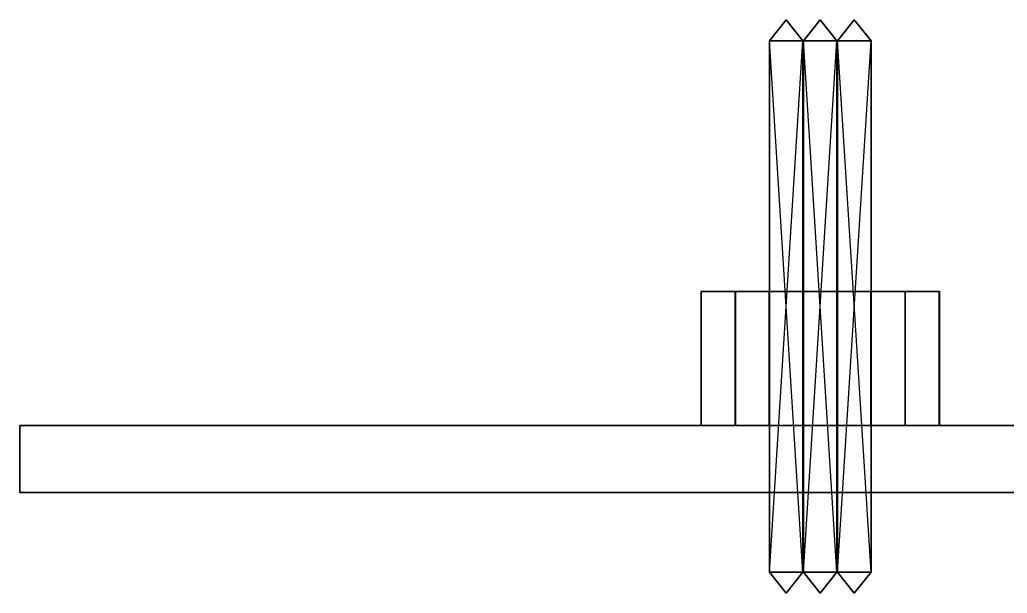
# Model space of a CAD drawing. Extents: x -2 to 217, y -2 to 10.
# Drawn here: x -2.29 to 12.44, y -2 to 6.55 of the extents above; entities that cross this region are included whole.
import ezdxf

# ---------------------------------------------------------------- set-up
doc = ezdxf.new("R2010")
doc.units = 0
doc.layers.add('UB3D', color=1, linetype='CONTINUOUS')

msp = doc.modelspace()

# ---------------------------------------------------------------- linework, layer by layer
at = {"layer": 'UB3D', "color": 254}
for points in [[(8.894, 6.233333, -70.87), (8.894, 6.233333, -71.37), (9.144, 6.55, -71.12)], [(8.894, 6.233333, -71.37), (9.394, 6.233333, -71.37), (9.144, 6.55, -71.12)], [(9.394, 6.233333, -70.87), (8.894, 6.233333, -70.87), (9.144, 6.55, -71.12)], [(8.894, 6.233333, -73.41), (8.894, 6.233333, -73.91), (9.144, 6.55, -73.66)], [(8.894, 6.233333, -73.91), (9.394, 6.233333, -73.91), (9.144, 6.55, -73.66)], [(9.394, 6.233333, -73.41), (8.894, 6.233333, -73.41), (9.144, 6.55, -73.66)], [(8.894, 6.233333, -67.822), (8.894, 6.233333, -68.322), (9.144, 6.55, -68.072)], [(9.394, 6.233333, -67.822), (8.894, 6.233333, -67.822), (9.144, 6.55, -68.072)], [(8.894, 6.233333, -68.322), (9.394, 6.233333, -68.322), (9.144, 6.55, -68.072)], [(8.894, 6.233333, -65.282), (8.894, 6.233333, -65.782), (9.144, 6.55, -65.532)], [(9.394, 6.233333, -65.282), (8.894, 6.233333, -65.282), (9.144, 6.55, -65.532)], [(8.894, 6.233333, -65.782), (9.394, 6.233333, -65.782), (9.144, 6.55, -65.532)], [(9.394, 6.233333, -71.37), (9.394, 6.233333, -70.87), (9.144, 6.55, -71.12)], [(9.394, 6.233333, -73.91), (9.394, 6.233333, -73.41), (9.144, 6.55, -73.66)], [(9.394, 6.233333, -68.322), (9.394, 6.233333, -67.822), (9.144, 6.55, -68.072)], [(9.394, 6.233333, -65.782), (9.394, 6.233333, -65.282), (9.144, 6.55, -65.532)], [(9.402, 6.233333, -33.786), (9.402, 6.233333, -34.286), (9.652, 6.55, -34.036)], [(9.402, 6.233333, -34.286), (9.902, 6.233333, -34.286), (9.652, 6.55, -34.036)], [(9.902, 6.233333, -33.786), (9.402, 6.233333, -33.786), (9.652, 6.55, -34.036)], [(9.402, 6.233333, -36.326), (9.402, 6.233333, -36.826), (9.652, 6.55, -36.576)], [(9.402, 6.233333, -36.826), (9.902, 6.233333, -36.826), (9.652, 6.55, -36.576)], [(9.902, 6.233333, -36.326), (9.402, 6.233333, -36.326), (9.652, 6.55, -36.576)], [(9.402, 6.233333, 5.33), (9.402, 6.233333, 4.83), (9.652, 6.55, 5.08)], [(9.402, 6.233333, 4.83), (9.902, 6.233333, 4.83), (9.652, 6.55, 5.08)], [(9.902, 6.233333, 5.33), (9.402, 6.233333, 5.33), (9.652, 6.55, 5.08)], [(9.402, 6.233333, 2.79), (9.402, 6.233333, 2.29), (9.652, 6.55, 2.54)], [(9.402, 6.233333, 2.29), (9.902, 6.233333, 2.29), (9.652, 6.55, 2.54)], [(9.902, 6.233333, 2.79), (9.402, 6.233333, 2.79), (9.652, 6.55, 2.54)], [(9.402, 6.233333, 8.378), (9.402, 6.233333, 7.878), (9.652, 6.55, 8.128)], [(9.902, 6.233333, 8.378), (9.402, 6.233333, 8.378), (9.652, 6.55, 8.128)], [(9.402, 6.233333, 7.878), (9.902, 6.233333, 7.878), (9.652, 6.55, 8.128)], [(9.402, 6.233333, 10.918), (9.402, 6.233333, 10.418), (9.652, 6.55, 10.668)], [(9.902, 6.233333, 10.918), (9.402, 6.233333, 10.918), (9.652, 6.55, 10.668)], [(9.402, 6.233333, 10.418), (9.902, 6.233333, 10.418), (9.652, 6.55, 10.668)], [(9.402, 6.233333, -30.738), (9.402, 6.233333, -31.238), (9.652, 6.55, -30.988)], [(9.902, 6.233333, -30.738), (9.402, 6.233333, -30.738), (9.652, 6.55, -30.988)], [(9.402, 6.233333, -31.238), (9.902, 6.233333, -31.238), (9.652, 6.55, -30.988)], [(9.402, 6.233333, -28.198), (9.402, 6.233333, -28.698), (9.652, 6.55, -28.448)], [(9.902, 6.233333, -28.198), (9.402, 6.233333, -28.198), (9.652, 6.55, -28.448)], [(9.402, 6.233333, -28.698), (9.902, 6.233333, -28.698), (9.652, 6.55, -28.448)], [(9.902, 6.233333, -34.286), (9.902, 6.233333, -33.786), (9.652, 6.55, -34.036)], [(9.902, 6.233333, -36.826), (9.902, 6.233333, -36.326), (9.652, 6.55, -36.576)], [(9.902, 6.233333, 4.83), (9.902, 6.233333, 5.33), (9.652, 6.55, 5.08)], [(9.902, 6.233333, 2.29), (9.902, 6.233333, 2.79), (9.652, 6.55, 2.54)], [(9.902, 6.233333, 7.878), (9.902, 6.233333, 8.378), (9.652, 6.55, 8.128)], [(9.902, 6.233333, 10.418), (9.902, 6.233333, 10.918), (9.652, 6.55, 10.668)], [(9.902, 6.233333, -31.238), (9.902, 6.233333, -30.738), (9.652, 6.55, -30.988)], [(9.902, 6.233333, -28.698), (9.902, 6.233333, -28.198), (9.652, 6.55, -28.448)], [(9.91, 6.233333, 44.446), (9.91, 6.233333, 43.946), (10.16, 6.55, 44.196)], [(9.91, 6.233333, 43.946), (10.41, 6.233333, 43.946), (10.16, 6.55, 44.196)], [(10.41, 6.233333, 44.446), (9.91, 6.233333, 44.446), (10.16, 6.55, 44.196)], [(9.91, 6.233333, 41.906), (9.91, 6.233333, 41.406), (10.16, 6.55, 41.656)], [(9.91, 6.233333, 41.406), (10.41, 6.233333, 41.406), (10.16, 6.55, 41.656)], [(10.41, 6.233333, 41.906), (9.91, 6.233333, 41.906), (10.16, 6.55, 41.656)], [(9.91, 6.233333, 47.494), (9.91, 6.233333, 46.994), (10.16, 6.55, 47.244)], [(10.41, 6.233333, 47.494), (9.91, 6.233333, 47.494), (10.16, 6.55, 47.244)], [(9.91, 6.233333, 46.994), (10.41, 6.233333, 46.994), (10.16, 6.55, 47.244)], [(9.91, 6.233333, 50.034), (9.91, 6.233333, 49.534), (10.16, 6.55, 49.784)], [(10.41, 6.233333, 50.034), (9.91, 6.233333, 50.034), (10.16, 6.55, 49.784)], [(9.91, 6.233333, 49.534), (10.41, 6.233333, 49.534), (10.16, 6.55, 49.784)], [(10.41, 6.233333, 43.946), (10.41, 6.233333, 44.446), (10.16, 6.55, 44.196)], [(10.41, 6.233333, 41.406), (10.41, 6.233333, 41.906), (10.16, 6.55, 41.656)], [(10.41, 6.233333, 46.994), (10.41, 6.233333, 47.494), (10.16, 6.55, 47.244)], [(10.41, 6.233333, 49.534), (10.41, 6.233333, 50.034), (10.16, 6.55, 49.784)], [(8.894, -1.683333, -70.87), (8.894, -1.683333, -71.37), (8.894, 6.233333, -70.87)], [(8.894, -1.683333, -71.37), (8.894, 6.233333, -70.87), (8.894, 6.233333, -71.37)], [(8.894, -1.683333, -71.37), (9.394, -1.683333, -71.37), (8.894, 6.233333, -71.37)], [(9.394, -1.683333, -71.37), (8.894, 6.233333, -71.37), (9.394, 6.233333, -71.37)], [(9.394, -1.683333, -70.87), (8.894, -1.683333, -70.87), (9.394, 6.233333, -70.87)], [(8.894, -1.683333, -70.87), (9.394, 6.233333, -70.87), (8.894, 6.233333, -70.87)], [(8.894, -1.683333, -73.41), (8.894, -1.683333, -73.91), (8.894, 6.233333, -73.41)], [(8.894, -1.683333, -73.91), (8.894, 6.233333, -73.41), (8.894, 6.233333, -73.91)], [(8.894, -1.683333, -73.91), (9.394, -1.683333, -73.91), (8.894, 6.233333, -73.91)], [(9.394, -1.683333, -73.91), (8.894, 6.233333, -73.91), (9.394, 6.233333, -73.91)], [(9.394, -1.683333, -73.41), (8.894, -1.683333, -73.41), (9.394, 6.233333, -73.41)], [(8.894, -1.683333, -73.41), (9.394, 6.233333, -73.41), (8.894, 6.233333, -73.41)], [(8.894, -1.683333, -67.822), (8.894, -1.683333, -68.322), (8.894, 6.233333, -67.822)], [(8.894, -1.683333, -68.322), (8.894, 6.233333, -67.822), (8.894, 6.233333, -68.322)], [(9.394, -1.683333, -67.822), (8.894, -1.683333, -67.822), (9.394, 6.233333, -67.822)], [(8.894, -1.683333, -67.822), (9.394, 6.233333, -67.822), (8.894, 6.233333, -67.822)], [(8.894, -1.683333, -68.322), (9.394, -1.683333, -68.322), (8.894, 6.233333, -68.322)], [(9.394, -1.683333, -68.322), (8.894, 6.233333, -68.322), (9.394, 6.233333, -68.322)], [(8.894, -1.683333, -65.282), (8.894, -1.683333, -65.782), (8.894, 6.233333, -65.282)], [(8.894, -1.683333, -65.782), (8.894, 6.233333, -65.282), (8.894, 6.233333, -65.782)], [(9.394, -1.683333, -65.282), (8.894, -1.683333, -65.282), (9.394, 6.233333, -65.282)], [(8.894, -1.683333, -65.282), (9.394, 6.233333, -65.282), (8.894, 6.233333, -65.282)], [(8.894, -1.683333, -65.782), (9.394, -1.683333, -65.782), (8.894, 6.233333, -65.782)], [(9.394, -1.683333, -65.782), (8.894, 6.233333, -65.782), (9.394, 6.233333, -65.782)], [(9.394, -1.683333, -71.37), (9.394, -1.683333, -70.87), (9.394, 6.233333, -71.37)], [(9.394, -1.683333, -70.87), (9.394, 6.233333, -71.37), (9.394, 6.233333, -70.87)], [(9.394, -1.683333, -73.91), (9.394, -1.683333, -73.41), (9.394, 6.233333, -73.91)], [(9.394, -1.683333, -73.41), (9.394, 6.233333, -73.91), (9.394, 6.233333, -73.41)], [(9.394, -1.683333, -68.322), (9.394, -1.683333, -67.822), (9.394, 6.233333, -68.322)], [(9.394, -1.683333, -67.822), (9.394, 6.233333, -68.322), (9.394, 6.233333, -67.822)], [(9.394, -1.683333, -65.782), (9.394, -1.683333, -65.282), (9.394, 6.233333, -65.782)], [(9.394, -1.683333, -65.282), (9.394, 6.233333, -65.782), (9.394, 6.233333, -65.282)], [(9.402, -1.683333, -33.786), (9.402, -1.683333, -34.286), (9.402, 6.233333, -33.786)], [(9.402, -1.683333, -34.286), (9.402, 6.233333, -33.786), (9.402, 6.233333, -34.286)], [(9.402, -1.683333, -34.286), (9.902, -1.683333, -34.286), (9.402, 6.233333, -34.286)], [(9.902, -1.683333, -34.286), (9.402, 6.233333, -34.286), (9.902, 6.233333, -34.286)], [(9.902, -1.683333, -33.786), (9.402, -1.683333, -33.786), (9.902, 6.233333, -33.786)], [(9.402, -1.683333, -33.786), (9.902, 6.233333, -33.786), (9.402, 6.233333, -33.786)], [(9.402, -1.683333, -36.326), (9.402, -1.683333, -36.826), (9.402, 6.233333, -36.326)], [(9.402, -1.683333, -36.826), (9.402, 6.233333, -36.326), (9.402, 6.233333, -36.826)], [(9.402, -1.683333, -36.826), (9.902, -1.683333, -36.826), (9.402, 6.233333, -36.826)], [(9.902, -1.683333, -36.826), (9.402, 6.233333, -36.826), (9.902, 6.233333, -36.826)], [(9.902, -1.683333, -36.326), (9.402, -1.683333, -36.326), (9.902, 6.233333, -36.326)], [(9.402, -1.683333, -36.326), (9.902, 6.233333, -36.326), (9.402, 6.233333, -36.326)], [(9.402, -1.683333, 5.33), (9.402, -1.683333, 4.83), (9.402, 6.233333, 5.33)], [(9.402, -1.683333, 4.83), (9.402, 6.233333, 5.33), (9.402, 6.233333, 4.83)], [(9.402, -1.683333, 4.83), (9.902, -1.683333, 4.83), (9.402, 6.233333, 4.83)], [(9.902, -1.683333, 4.83), (9.402, 6.233333, 4.83), (9.902, 6.233333, 4.83)], [(9.902, -1.683333, 5.33), (9.402, -1.683333, 5.33), (9.902, 6.233333, 5.33)], [(9.402, -1.683333, 5.33), (9.902, 6.233333, 5.33), (9.402, 6.233333, 5.33)], [(9.402, -1.683333, 2.79), (9.402, -1.683333, 2.29), (9.402, 6.233333, 2.79)], [(9.402, -1.683333, 2.29), (9.402, 6.233333, 2.79), (9.402, 6.233333, 2.29)], [(9.402, -1.683333, 2.29), (9.902, -1.683333, 2.29), (9.402, 6.233333, 2.29)], [(9.902, -1.683333, 2.29), (9.402, 6.233333, 2.29), (9.902, 6.233333, 2.29)], [(9.902, -1.683333, 2.79), (9.402, -1.683333, 2.79), (9.902, 6.233333, 2.79)], [(9.402, -1.683333, 2.79), (9.902, 6.233333, 2.79), (9.402, 6.233333, 2.79)], [(9.402, -1.683333, 8.378), (9.402, -1.683333, 7.878), (9.402, 6.233333, 8.378)], [(9.402, -1.683333, 7.878), (9.402, 6.233333, 8.378), (9.402, 6.233333, 7.878)], [(9.902, -1.683333, 8.378), (9.402, -1.683333, 8.378), (9.902, 6.233333, 8.378)], [(9.402, -1.683333, 8.378), (9.902, 6.233333, 8.378), (9.402, 6.233333, 8.378)], [(9.402, -1.683333, 7.878), (9.902, -1.683333, 7.878), (9.402, 6.233333, 7.878)], [(9.902, -1.683333, 7.878), (9.402, 6.233333, 7.878), (9.902, 6.233333, 7.878)], [(9.402, -1.683333, 10.918), (9.402, -1.683333, 10.418), (9.402, 6.233333, 10.918)], [(9.402, -1.683333, 10.418), (9.402, 6.233333, 10.918), (9.402, 6.233333, 10.418)], [(9.902, -1.683333, 10.918), (9.402, -1.683333, 10.918), (9.902, 6.233333, 10.918)], [(9.402, -1.683333, 10.918), (9.902, 6.233333, 10.918), (9.402, 6.233333, 10.918)], [(9.402, -1.683333, 10.418), (9.902, -1.683333, 10.418), (9.402, 6.233333, 10.418)], [(9.902, -1.683333, 10.418), (9.402, 6.233333, 10.418), (9.902, 6.233333, 10.418)], [(9.402, -1.683333, -30.738), (9.402, -1.683333, -31.238), (9.402, 6.233333, -30.738)], [(9.402, -1.683333, -31.238), (9.402, 6.233333, -30.738), (9.402, 6.233333, -31.238)], [(9.902, -1.683333, -30.738), (9.402, -1.683333, -30.738), (9.902, 6.233333, -30.738)], [(9.402, -1.683333, -30.738), (9.902, 6.233333, -30.738), (9.402, 6.233333, -30.738)], [(9.402, -1.683333, -31.238), (9.902, -1.683333, -31.238), (9.402, 6.233333, -31.238)], [(9.902, -1.683333, -31.238), (9.402, 6.233333, -31.238), (9.902, 6.233333, -31.238)], [(9.402, -1.683333, -28.198), (9.402, -1.683333, -28.698), (9.402, 6.233333, -28.198)], [(9.402, -1.683333, -28.698), (9.402, 6.233333, -28.198), (9.402, 6.233333, -28.698)], [(9.902, -1.683333, -28.198), (9.402, -1.683333, -28.198), (9.902, 6.233333, -28.198)], [(9.402, -1.683333, -28.198), (9.902, 6.233333, -28.198), (9.402, 6.233333, -28.198)], [(9.402, -1.683333, -28.698), (9.902, -1.683333, -28.698), (9.402, 6.233333, -28.698)], [(9.902, -1.683333, -28.698), (9.402, 6.233333, -28.698), (9.902, 6.233333, -28.698)], [(9.902, -1.683333, -34.286), (9.902, -1.683333, -33.786), (9.902, 6.233333, -34.286)], [(9.902, -1.683333, -33.786), (9.902, 6.233333, -34.286), (9.902, 6.233333, -33.786)], [(9.902, -1.683333, -36.826), (9.902, -1.683333, -36.326), (9.902, 6.233333, -36.826)], [(9.902, -1.683333, -36.326), (9.902, 6.233333, -36.826), (9.902, 6.233333, -36.326)], [(9.902, -1.683333, 4.83), (9.902, -1.683333, 5.33), (9.902, 6.233333, 4.83)], [(9.902, -1.683333, 5.33), (9.902, 6.233333, 4.83), (9.902, 6.233333, 5.33)], [(9.902, -1.683333, 2.29), (9.902, -1.683333, 2.79), (9.902, 6.233333, 2.29)], [(9.902, -1.683333, 2.79), (9.902, 6.233333, 2.29), (9.902, 6.233333, 2.79)], [(9.902, -1.683333, 7.878), (9.902, -1.683333, 8.378), (9.902, 6.233333, 7.878)], [(9.902, -1.683333, 8.378), (9.902, 6.233333, 7.878), (9.902, 6.233333, 8.378)], [(9.902, -1.683333, 10.418), (9.902, -1.683333, 10.918), (9.902, 6.233333, 10.418)], [(9.902, -1.683333, 10.918), (9.902, 6.233333, 10.418), (9.902, 6.233333, 10.918)], [(9.902, -1.683333, -31.238), (9.902, -1.683333, -30.738), (9.902, 6.233333, -31.238)], [(9.902, -1.683333, -30.738), (9.902, 6.233333, -31.238), (9.902, 6.233333, -30.738)], [(9.902, -1.683333, -28.698), (9.902, -1.683333, -28.198), (9.902, 6.233333, -28.698)], [(9.902, -1.683333, -28.198), (9.902, 6.233333, -28.698), (9.902, 6.233333, -28.198)], [(9.91, -1.683333, 44.446), (9.91, -1.683333, 43.946), (9.91, 6.233333, 44.446)], [(9.91, -1.683333, 43.946), (9.91, 6.233333, 44.446), (9.91, 6.233333, 43.946)], [(9.91, -1.683333, 43.946), (10.41, -1.683333, 43.946), (9.91, 6.233333, 43.946)], [(10.41, -1.683333, 43.946), (9.91, 6.233333, 43.946), (10.41, 6.233333, 43.946)], [(10.41, -1.683333, 44.446), (9.91, -1.683333, 44.446), (10.41, 6.233333, 44.446)], [(9.91, -1.683333, 44.446), (10.41, 6.233333, 44.446), (9.91, 6.233333, 44.446)], [(9.91, -1.683333, 41.906), (9.91, -1.683333, 41.406), (9.91, 6.233333, 41.906)], [(9.91, -1.683333, 41.406), (9.91, 6.233333, 41.906), (9.91, 6.233333, 41.406)], [(9.91, -1.683333, 41.406), (10.41, -1.683333, 41.406), (9.91, 6.233333, 41.406)], [(10.41, -1.683333, 41.406), (9.91, 6.233333, 41.406), (10.41, 6.233333, 41.406)], [(10.41, -1.683333, 41.906), (9.91, -1.683333, 41.906), (10.41, 6.233333, 41.906)], [(9.91, -1.683333, 41.906), (10.41, 6.233333, 41.906), (9.91, 6.233333, 41.906)], [(9.91, -1.683333, 47.494), (9.91, -1.683333, 46.994), (9.91, 6.233333, 47.494)], [(9.91, -1.683333, 46.994), (9.91, 6.233333, 47.494), (9.91, 6.233333, 46.994)], [(10.41, -1.683333, 47.494), (9.91, -1.683333, 47.494), (10.41, 6.233333, 47.494)], [(9.91, -1.683333, 47.494), (10.41, 6.233333, 47.494), (9.91, 6.233333, 47.494)], [(9.91, -1.683333, 46.994), (10.41, -1.683333, 46.994), (9.91, 6.233333, 46.994)], [(10.41, -1.683333, 46.994), (9.91, 6.233333, 46.994), (10.41, 6.233333, 46.994)], [(9.91, -1.683333, 50.034), (9.91, -1.683333, 49.534), (9.91, 6.233333, 50.034)], [(9.91, -1.683333, 49.534), (9.91, 6.233333, 50.034), (9.91, 6.233333, 49.534)], [(10.41, -1.683333, 50.034), (9.91, -1.683333, 50.034), (10.41, 6.233333, 50.034)], [(9.91, -1.683333, 50.034), (10.41, 6.233333, 50.034), (9.91, 6.233333, 50.034)], [(9.91, -1.683333, 49.534), (10.41, -1.683333, 49.534), (9.91, 6.233333, 49.534)], [(10.41, -1.683333, 49.534), (9.91, 6.233333, 49.534), (10.41, 6.233333, 49.534)], [(10.41, -1.683333, 43.946), (10.41, -1.683333, 44.446), (10.41, 6.233333, 43.946)], [(10.41, -1.683333, 44.446), (10.41, 6.233333, 43.946), (10.41, 6.233333, 44.446)], [(10.41, -1.683333, 41.406), (10.41, -1.683333, 41.906), (10.41, 6.233333, 41.406)], [(10.41, -1.683333, 41.906), (10.41, 6.233333, 41.406), (10.41, 6.233333, 41.906)], [(10.41, -1.683333, 46.994), (10.41, -1.683333, 47.494), (10.41, 6.233333, 46.994)], [(10.41, -1.683333, 47.494), (10.41, 6.233333, 46.994), (10.41, 6.233333, 47.494)], [(10.41, -1.683333, 49.534), (10.41, -1.683333, 50.034), (10.41, 6.233333, 49.534)], [(10.41, -1.683333, 50.034), (10.41, 6.233333, 49.534), (10.41, 6.233333, 50.034)], [(9.144, -2, -71.12), (8.894, -1.683333, -70.87), (8.894, -1.683333, -71.37)], [(9.144, -2, -71.12), (8.894, -1.683333, -71.37), (9.394, -1.683333, -71.37)], [(9.144, -2, -71.12), (9.394, -1.683333, -70.87), (8.894, -1.683333, -70.87)], [(9.144, -2, -73.66), (8.894, -1.683333, -73.41), (8.894, -1.683333, -73.91)], [(9.144, -2, -73.66), (8.894, -1.683333, -73.91), (9.394, -1.683333, -73.91)], [(9.144, -2, -73.66), (9.394, -1.683333, -73.41), (8.894, -1.683333, -73.41)], [(9.144, -2, -68.072), (8.894, -1.683333, -67.822), (8.894, -1.683333, -68.322)], [(9.144, -2, -68.072), (9.394, -1.683333, -67.822), (8.894, -1.683333, -67.822)], [(9.144, -2, -68.072), (8.894, -1.683333, -68.322), (9.394, -1.683333, -68.322)], [(9.144, -2, -65.532), (8.894, -1.683333, -65.282), (8.894, -1.683333, -65.782)], [(9.144, -2, -65.532), (9.394, -1.683333, -65.282), (8.894, -1.683333, -65.282)], [(9.144, -2, -65.532), (8.894, -1.683333, -65.782), (9.394, -1.683333, -65.782)], [(9.144, -2, -71.12), (9.394, -1.683333, -71.37), (9.394, -1.683333, -70.87)], [(9.144, -2, -73.66), (9.394, -1.683333, -73.91), (9.394, -1.683333, -73.41)], [(9.144, -2, -68.072), (9.394, -1.683333, -68.322), (9.394, -1.683333, -67.822)], [(9.144, -2, -65.532), (9.394, -1.683333, -65.782), (9.394, -1.683333, -65.282)], [(9.652, -2, -34.036), (9.402, -1.683333, -33.786), (9.402, -1.683333, -34.286)], [(9.652, -2, -34.036), (9.402, -1.683333, -34.286), (9.902, -1.683333, -34.286)], [(9.652, -2, -34.036), (9.902, -1.683333, -33.786), (9.402, -1.683333, -33.786)], [(9.652, -2, -36.576), (9.402, -1.683333, -36.326), (9.402, -1.683333, -36.826)], [(9.652, -2, -36.576), (9.402, -1.683333, -36.826), (9.902, -1.683333, -36.826)], [(9.652, -2, -36.576), (9.902, -1.683333, -36.326), (9.402, -1.683333, -36.326)], [(9.652, -2, 5.08), (9.402, -1.683333, 5.33), (9.402, -1.683333, 4.83)], [(9.652, -2, 5.08), (9.402, -1.683333, 4.83), (9.902, -1.683333, 4.83)], [(9.652, -2, 5.08), (9.902, -1.683333, 5.33), (9.402, -1.683333, 5.33)], [(9.652, -2, 2.54), (9.402, -1.683333, 2.79), (9.402, -1.683333, 2.29)], [(9.652, -2, 2.54), (9.402, -1.683333, 2.29), (9.902, -1.683333, 2.29)], [(9.652, -2, 2.54), (9.902, -1.683333, 2.79), (9.402, -1.683333, 2.79)], [(9.652, -2, 8.128), (9.402, -1.683333, 8.378), (9.402, -1.683333, 7.878)], [(9.652, -2, 8.128), (9.902, -1.683333, 8.378), (9.402, -1.683333, 8.378)], [(9.652, -2, 8.128), (9.402, -1.683333, 7.878), (9.902, -1.683333, 7.878)], [(9.652, -2, 10.668), (9.402, -1.683333, 10.918), (9.402, -1.683333, 10.418)], [(9.652, -2, 10.668), (9.902, -1.683333, 10.918), (9.402, -1.683333, 10.918)], [(9.652, -2, 10.668), (9.402, -1.683333, 10.418), (9.902, -1.683333, 10.418)], [(9.652, -2, -30.988), (9.402, -1.683333, -30.738), (9.402, -1.683333, -31.238)], [(9.652, -2, -30.988), (9.902, -1.683333, -30.738), (9.402, -1.683333, -30.738)], [(9.652, -2, -30.988), (9.402, -1.683333, -31.238), (9.902, -1.683333, -31.238)], [(9.652, -2, -28.448), (9.402, -1.683333, -28.198), (9.402, -1.683333, -28.698)], [(9.652, -2, -28.448), (9.902, -1.683333, -28.198), (9.402, -1.683333, -28.198)], [(9.652, -2, -28.448), (9.402, -1.683333, -28.698), (9.902, -1.683333, -28.698)], [(9.652, -2, -34.036), (9.902, -1.683333, -34.286), (9.902, -1.683333, -33.786)], [(9.652, -2, -36.576), (9.902, -1.683333, -36.826), (9.902, -1.683333, -36.326)], [(9.652, -2, 5.08), (9.902, -1.683333, 4.83), (9.902, -1.683333, 5.33)], [(9.652, -2, 2.54), (9.902, -1.683333, 2.29), (9.902, -1.683333, 2.79)], [(9.652, -2, 8.128), (9.902, -1.683333, 7.878), (9.902, -1.683333, 8.378)], [(9.652, -2, 10.668), (9.902, -1.683333, 10.418), (9.902, -1.683333, 10.918)], [(9.652, -2, -30.988), (9.902, -1.683333, -31.238), (9.902, -1.683333, -30.738)], [(9.652, -2, -28.448), (9.902, -1.683333, -28.698), (9.902, -1.683333, -28.198)], [(10.16, -2, 44.196), (9.91, -1.683333, 44.446), (9.91, -1.683333, 43.946)], [(10.16, -2, 44.196), (9.91, -1.683333, 43.946), (10.41, -1.683333, 43.946)], [(10.16, -2, 44.196), (10.41, -1.683333, 44.446), (9.91, -1.683333, 44.446)], [(10.16, -2, 41.656), (9.91, -1.683333, 41.906), (9.91, -1.683333, 41.406)], [(10.16, -2, 41.656), (9.91, -1.683333, 41.406), (10.41, -1.683333, 41.406)], [(10.16, -2, 41.656), (10.41, -1.683333, 41.906), (9.91, -1.683333, 41.906)], [(10.16, -2, 47.244), (9.91, -1.683333, 47.494), (9.91, -1.683333, 46.994)], [(10.16, -2, 47.244), (10.41, -1.683333, 47.494), (9.91, -1.683333, 47.494)], [(10.16, -2, 47.244), (9.91, -1.683333, 46.994), (10.41, -1.683333, 46.994)], [(10.16, -2, 49.784), (9.91, -1.683333, 50.034), (9.91, -1.683333, 49.534)], [(10.16, -2, 49.784), (10.41, -1.683333, 50.034), (9.91, -1.683333, 50.034)], [(10.16, -2, 49.784), (9.91, -1.683333, 49.534), (10.41, -1.683333, 49.534)], [(10.16, -2, 44.196), (10.41, -1.683333, 43.946), (10.41, -1.683333, 44.446)], [(10.16, -2, 41.656), (10.41, -1.683333, 41.406), (10.41, -1.683333, 41.906)], [(10.16, -2, 47.244), (10.41, -1.683333, 46.994), (10.41, -1.683333, 47.494)], [(10.16, -2, 49.784), (10.41, -1.683333, 49.534), (10.41, -1.683333, 50.034)]]:
    msp.add_3dface(points, dxfattribs=at)
at = {"layer": 'UB3D', "color": 27}
for points in [[(10.409174, 0.500101, -74.929746), (7.874762, 0.500101, -74.929746), (7.874762, 2.500101, -74.929746), (10.409174, 2.500101, -74.929746)], [(7.874762, 0.500101, -74.929746), (7.874762, 0.500101, -69.850254), (7.874762, 2.500101, -69.850254), (7.874762, 2.500101, -74.929746)], [(7.874762, 0.500101, -69.850254), (10.409174, 0.500101, -69.850254), (10.409174, 2.500101, -69.850254), (7.874762, 2.500101, -69.850254)], [(10.409174, 2.500101, -69.850254), (7.874762, 2.500101, -69.850254), (7.874762, 2.500101, -74.929746)], [(10.409174, 2.500101, -69.850254), (7.874762, 2.500101, -74.929746), (10.409174, 2.500101, -74.929746)], [(7.878826, 0.500101, -64.262254), (10.413238, 0.500101, -64.262254), (10.413238, 2.500101, -64.262254), (7.878826, 2.500101, -64.262254)], [(10.413238, 0.500101, -69.341746), (7.878826, 0.500101, -69.341746), (7.878826, 2.500101, -69.341746), (10.413238, 2.500101, -69.341746)], [(7.878826, 0.500101, -69.341746), (7.878826, 0.500101, -64.262254), (7.878826, 2.500101, -64.262254), (7.878826, 2.500101, -69.341746)], [(7.878826, 2.500101, -69.341746), (10.413238, 2.500101, -69.341746), (10.413238, 2.500101, -64.262254)], [(7.878826, 2.500101, -69.341746), (10.413238, 2.500101, -64.262254), (7.878826, 2.500101, -64.262254)], [(7.878826, 2.500101, -69.341746), (7.878826, 2.500101, -64.262254), (7.878826, 2.500101, -69.341746)], [(10.917174, 0.500101, -37.845746), (8.382762, 0.500101, -37.845746), (8.382762, 2.500101, -37.845746), (10.917174, 2.500101, -37.845746)], [(8.382762, 0.500101, -37.845746), (8.382762, 0.500101, -32.766254), (8.382762, 2.500101, -32.766254), (8.382762, 2.500101, -37.845746)], [(8.382762, 0.500101, -32.766254), (10.917174, 0.500101, -32.766254), (10.917174, 2.500101, -32.766254), (8.382762, 2.500101, -32.766254)], [(10.917174, 2.500101, -32.766254), (8.382762, 2.500101, -32.766254), (8.382762, 2.500101, -37.845746)], [(10.917174, 2.500101, -32.766254), (8.382762, 2.500101, -37.845746), (10.917174, 2.500101, -37.845746)], [(10.917174, 0.500101, 1.270254), (8.382762, 0.500101, 1.270254), (8.382762, 2.500101, 1.270254), (10.917174, 2.500101, 1.270254)], [(8.382762, 0.500101, 1.270254), (8.382762, 0.500101, 6.349746), (8.382762, 2.500101, 6.349746), (8.382762, 2.500101, 1.270254)], [(8.382762, 0.500101, 6.349746), (10.917174, 0.500101, 6.349746), (10.917174, 2.500101, 6.349746), (8.382762, 2.500101, 6.349746)], [(10.917174, 2.500101, 6.349746), (8.382762, 2.500101, 6.349746), (8.382762, 2.500101, 1.270254)], [(10.917174, 2.500101, 6.349746), (8.382762, 2.500101, 1.270254), (10.917174, 2.500101, 1.270254)], [(8.386826, 0.500101, 11.937746), (10.921238, 0.500101, 11.937746), (10.921238, 2.500101, 11.937746), (8.386826, 2.500101, 11.937746)], [(10.921238, 0.500101, 6.858254), (8.386826, 0.500101, 6.858254), (8.386826, 2.500101, 6.858254), (10.921238, 2.500101, 6.858254)], [(8.386826, 0.500101, 6.858254), (8.386826, 0.500101, 11.937746), (8.386826, 2.500101, 11.937746), (8.386826, 2.500101, 6.858254)], [(8.386826, 2.500101, 6.858254), (10.921238, 2.500101, 6.858254), (10.921238, 2.500101, 11.937746)], [(8.386826, 2.500101, 6.858254), (10.921238, 2.500101, 11.937746), (8.386826, 2.500101, 11.937746)], [(8.386826, 2.500101, 6.858254), (8.386826, 2.500101, 11.937746), (8.386826, 2.500101, 6.858254)], [(8.386826, 0.500101, -27.178254), (10.921238, 0.500101, -27.178254), (10.921238, 2.500101, -27.178254), (8.386826, 2.500101, -27.178254)], [(10.921238, 0.500101, -32.257746), (8.386826, 0.500101, -32.257746), (8.386826, 2.500101, -32.257746), (10.921238, 2.500101, -32.257746)], [(8.386826, 0.500101, -32.257746), (8.386826, 0.500101, -27.178254), (8.386826, 2.500101, -27.178254), (8.386826, 2.500101, -32.257746)], [(8.386826, 2.500101, -32.257746), (10.921238, 2.500101, -32.257746), (10.921238, 2.500101, -27.178254)], [(8.386826, 2.500101, -32.257746), (10.921238, 2.500101, -27.178254), (8.386826, 2.500101, -27.178254)], [(8.386826, 2.500101, -32.257746), (8.386826, 2.500101, -27.178254), (8.386826, 2.500101, -32.257746)], [(11.425174, 0.500101, 40.386254), (8.890762, 0.500101, 40.386254), (8.890762, 2.500101, 40.386254), (11.425174, 2.500101, 40.386254)], [(8.890762, 0.500101, 40.386254), (8.890762, 0.500101, 45.465746), (8.890762, 2.500101, 45.465746), (8.890762, 2.500101, 40.386254)], [(8.890762, 0.500101, 45.465746), (11.425174, 0.500101, 45.465746), (11.425174, 2.500101, 45.465746), (8.890762, 2.500101, 45.465746)], [(11.425174, 2.500101, 45.465746), (8.890762, 2.500101, 45.465746), (8.890762, 2.500101, 40.386254)], [(11.425174, 2.500101, 45.465746), (8.890762, 2.500101, 40.386254), (11.425174, 2.500101, 40.386254)], [(8.894826, 0.500101, 51.053746), (11.429238, 0.500101, 51.053746), (11.429238, 2.500101, 51.053746), (8.894826, 2.500101, 51.053746)], [(11.429238, 0.500101, 45.974254), (8.894826, 0.500101, 45.974254), (8.894826, 2.500101, 45.974254), (11.429238, 2.500101, 45.974254)], [(8.894826, 0.500101, 45.974254), (8.894826, 0.500101, 51.053746), (8.894826, 2.500101, 51.053746), (8.894826, 2.500101, 45.974254)], [(8.894826, 2.500101, 45.974254), (11.429238, 2.500101, 45.974254), (11.429238, 2.500101, 51.053746)], [(8.894826, 2.500101, 45.974254), (11.429238, 2.500101, 51.053746), (8.894826, 2.500101, 51.053746)], [(8.894826, 2.500101, 45.974254), (8.894826, 2.500101, 51.053746), (8.894826, 2.500101, 45.974254)], [(10.409174, 0.500101, -69.850254), (10.409174, 0.500101, -74.929746), (10.409174, 2.500101, -74.929746), (10.409174, 2.500101, -69.850254)], [(10.409174, 2.500101, -69.850254), (10.409174, 2.500101, -74.929746), (10.409174, 2.500101, -69.850254)], [(10.413238, 0.500101, -64.262254), (10.413238, 0.500101, -69.341746), (10.413238, 2.500101, -69.341746), (10.413238, 2.500101, -64.262254)], [(10.917174, 0.500101, -32.766254), (10.917174, 0.500101, -37.845746), (10.917174, 2.500101, -37.845746), (10.917174, 2.500101, -32.766254)], [(10.917174, 2.500101, -32.766254), (10.917174, 2.500101, -37.845746), (10.917174, 2.500101, -32.766254)], [(10.917174, 0.500101, 6.349746), (10.917174, 0.500101, 1.270254), (10.917174, 2.500101, 1.270254), (10.917174, 2.500101, 6.349746)], [(10.917174, 2.500101, 6.349746), (10.917174, 2.500101, 1.270254), (10.917174, 2.500101, 6.349746)], [(10.921238, 0.500101, 11.937746), (10.921238, 0.500101, 6.858254), (10.921238, 2.500101, 6.858254), (10.921238, 2.500101, 11.937746)], [(10.921238, 0.500101, -27.178254), (10.921238, 0.500101, -32.257746), (10.921238, 2.500101, -32.257746), (10.921238, 2.500101, -27.178254)], [(11.425174, 0.500101, 45.465746), (11.425174, 0.500101, 40.386254), (11.425174, 2.500101, 40.386254), (11.425174, 2.500101, 45.465746)], [(11.425174, 2.500101, 45.465746), (11.425174, 2.500101, 40.386254), (11.425174, 2.500101, 45.465746)], [(11.429238, 0.500101, 51.053746), (11.429238, 0.500101, 45.974254), (11.429238, 2.500101, 45.974254), (11.429238, 2.500101, 51.053746)], [(10.409174, 0.500101, -74.929746), (7.874762, 0.500101, -74.929746), (7.874762, 0.500101, -69.850254)], [(10.409174, 0.500101, -74.929746), (7.874762, 0.500101, -69.850254), (10.409174, 0.500101, -69.850254)], [(7.878826, 0.500101, -64.262254), (10.413238, 0.500101, -64.262254), (10.413238, 0.500101, -69.341746)], [(7.878826, 0.500101, -64.262254), (10.413238, 0.500101, -69.341746), (7.878826, 0.500101, -69.341746)], [(7.878826, 0.500101, -64.262254), (7.878826, 0.500101, -69.341746), (7.878826, 0.500101, -64.262254)], [(10.917174, 0.500101, -37.845746), (8.382762, 0.500101, -37.845746), (8.382762, 0.500101, -32.766254)], [(10.917174, 0.500101, -37.845746), (8.382762, 0.500101, -32.766254), (10.917174, 0.500101, -32.766254)], [(10.917174, 0.500101, 1.270254), (8.382762, 0.500101, 1.270254), (8.382762, 0.500101, 6.349746)], [(10.917174, 0.500101, 1.270254), (8.382762, 0.500101, 6.349746), (10.917174, 0.500101, 6.349746)], [(8.386826, 0.500101, 11.937746), (10.921238, 0.500101, 11.937746), (10.921238, 0.500101, 6.858254)], [(8.386826, 0.500101, 11.937746), (10.921238, 0.500101, 6.858254), (8.386826, 0.500101, 6.858254)], [(8.386826, 0.500101, 11.937746), (8.386826, 0.500101, 6.858254), (8.386826, 0.500101, 11.937746)], [(8.386826, 0.500101, -27.178254), (10.921238, 0.500101, -27.178254), (10.921238, 0.500101, -32.257746)], [(8.386826, 0.500101, -27.178254), (10.921238, 0.500101, -32.257746), (8.386826, 0.500101, -32.257746)], [(8.386826, 0.500101, -27.178254), (8.386826, 0.500101, -32.257746), (8.386826, 0.500101, -27.178254)], [(11.425174, 0.500101, 40.386254), (8.890762, 0.500101, 40.386254), (8.890762, 0.500101, 45.465746)], [(11.425174, 0.500101, 40.386254), (8.890762, 0.500101, 45.465746), (11.425174, 0.500101, 45.465746)], [(8.894826, 0.500101, 51.053746), (11.429238, 0.500101, 51.053746), (11.429238, 0.500101, 45.974254)], [(8.894826, 0.500101, 51.053746), (11.429238, 0.500101, 45.974254), (8.894826, 0.500101, 45.974254)], [(8.894826, 0.500101, 51.053746), (8.894826, 0.500101, 45.974254), (8.894826, 0.500101, 51.053746)], [(10.409174, 0.500101, -74.929746), (10.409174, 0.500101, -69.850254), (10.409174, 0.500101, -74.929746)], [(10.917174, 0.500101, -37.845746), (10.917174, 0.500101, -32.766254), (10.917174, 0.500101, -37.845746)], [(10.917174, 0.500101, 1.270254), (10.917174, 0.500101, 6.349746), (10.917174, 0.500101, 1.270254)], [(11.425174, 0.500101, 40.386254), (11.425174, 0.500101, 45.465746), (11.425174, 0.500101, 40.386254)]]:
    msp.add_3dface(points, dxfattribs=at)
at = {"layer": 'UB3D', "color": 94}
for points in [[(-2.286, 0.5, 72.136), (-2.286, 0.5, -81.534), (-2.286, -0.5, -81.534), (-2.286, -0.5, 72.136)], [(-2.286, 0.5, -81.534), (216.662, 0.5, -81.534), (216.662, -0.5, -81.534), (-2.286, -0.5, -81.534)], [(216.662, 0.5, 72.136), (-2.286, 0.5, 72.136), (-2.286, -0.5, 72.136), (216.662, -0.5, 72.136)], [(-2.286, 0.5, 72.136), (-2.286, 0.5, 72.136), (-2.286, -0.5, 72.136)], [(-2.286, 0.5, 72.136), (-2.286, 0.5, -81.534), (216.662, 0.5, -81.534)], [(-2.286, 0.5, 72.136), (216.662, 0.5, -81.534), (216.662, 0.5, 72.136)], [(-2.286, 0.5, 72.136), (216.662, 0.5, 72.136), (-2.286, 0.5, 72.136)], [(-2.286, -0.5, 72.136), (216.662, -0.5, 72.136), (216.662, -0.5, -81.534)], [(-2.286, -0.5, 72.136), (216.662, -0.5, -81.534), (-2.286, -0.5, -81.534)], [(-2.286, -0.5, 72.136), (-2.286, -0.5, -81.534), (-2.286, -0.5, 72.136)]]:
    msp.add_3dface(points, dxfattribs=at)

doc.saveas('drawing.dxf')
